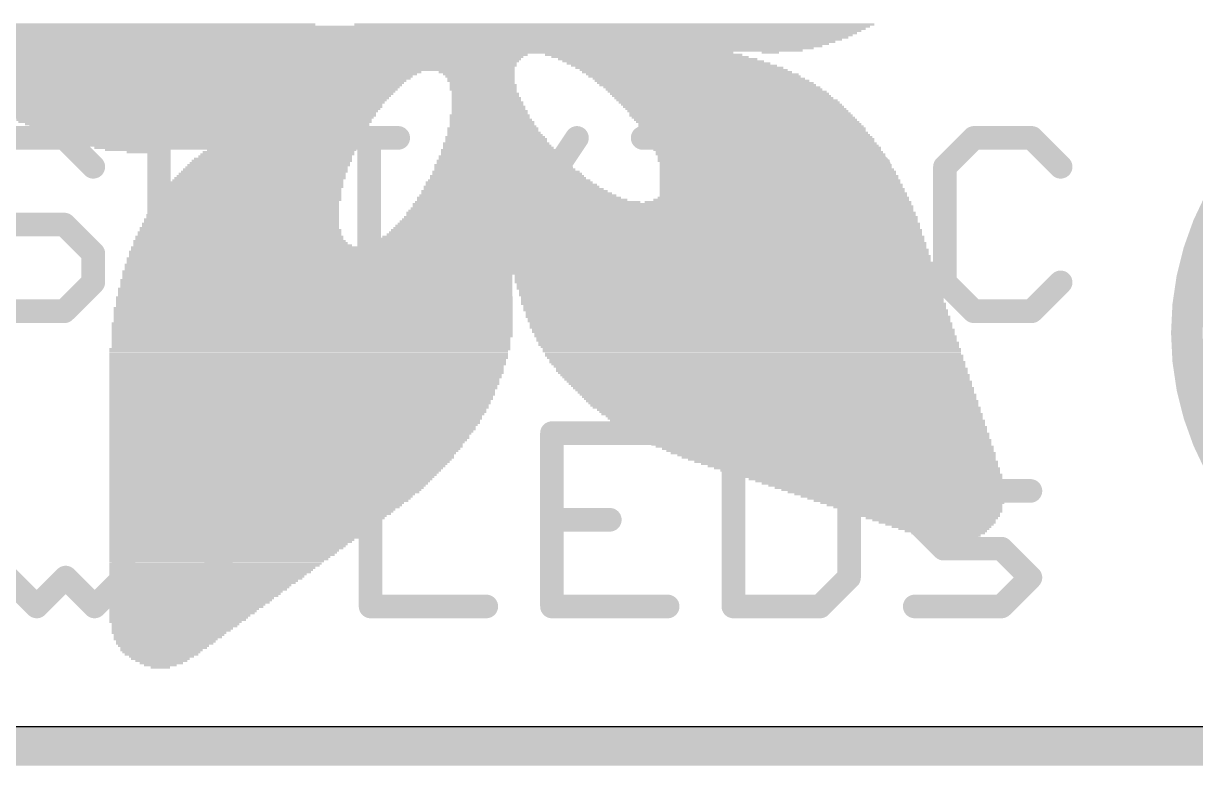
# Model space of a CAD drawing. Extents: x -0.3 to 18.1, y -0.3 to 42.1.
# Drawn here: x 5.94 to 13.5, y -0.25 to 4.54 of the extents above; entities that cross this region are included whole.
import ezdxf

# ---------------------------------------------------------------- set-up
doc = ezdxf.new("R2010")
doc.units = 0
for name, color, linetype in [('1', 12, 'CONTINUOUS'), ('16', 132, 'CONTINUOUS'), ('20', 53, 'CONTINUOUS'), ('21', 40, 'CONTINUOUS'), ('22', 6, 'CONTINUOUS')]:
    doc.layers.add(name, color=color, linetype=linetype)

# ---------------------------------------------------------------- blocks, each defined once
blk = doc.blocks.new('RECT')
blk.add_solid([(-0.5, -0.5), (0.5, -0.5), (-0.5, 0.5), (0.5, 0.5)])

msp = doc.modelspace()

# ---------------------------------------------------------------- linework, layer by layer
at = {"layer": '1', "const_width": 0.25}
msp.add_lwpolyline([(17.722, -0.127), (0, -0.127)], dxfattribs=at)
at = {"layer": '16', "const_width": 0.25}
msp.add_lwpolyline([(17.849, -0.127), (-0.127, -0.127)], dxfattribs=at)
at = {"layer": '20'}
msp.add_line((2.54, 0), (15.24, 0), dxfattribs=at)
at = {"layer": '21'}
for points, const_width in [([(15.24, 0.74, 1), (15.24, 4.34, 1), (15.24, 0.74)], 0.2032), ([(6.2303, 3.8252, 1), (6.1764, 3.7713)], 0.0762), ([(6.2034, 3.7602, 1), (6.2034, 3.8364)], 0.0762), ([(6.8516, 3.7983, 1), (6.7754, 3.7983)], 0.0762), ([(6.8135, 3.8364, 1), (6.8135, 3.7602)], 0.0762), ([(7.3997, 3.8252, 1), (7.3458, 3.7713)], 0.0762), ([(7.3728, 3.7602, 1), (7.3728, 3.8364)], 0.0762), ([(7.9829, 3.8364, 1), (7.9829, 3.7602)], 0.0762), ([(8.2074, 3.7983, 1), (8.1312, 3.7983)], 0.0762), ([(8.3557, 3.7602, 1), (8.3557, 3.8364)], 0.0762), ([(9.5399, 3.7771, 1), (9.4765, 3.8194)], 0.0762), ([(9.9319, 3.8364, 1), (9.9319, 3.7602)], 0.0762), ([(10.1564, 3.7983, 1), (10.0802, 3.7983)], 0.0762), ([(10.3047, 3.7602, 1), (10.3047, 3.8364)], 0.0762), ([(10.8979, 3.8364, 1), (10.8979, 3.7602)], 0.0762), ([(10.9249, 3.7713, 1), (10.871, 3.8252)], 0.0762), ([(11.2977, 3.8252, 1), (11.2438, 3.7713)], 0.0762), ([(11.2708, 3.7602, 1), (11.2708, 3.8364)], 0.0762), ([(12.0673, 3.8364, 1), (12.0673, 3.7602)], 0.0762), ([(12.0943, 3.7713, 1), (12.0404, 3.8252)], 0.0762), ([(12.4671, 3.8252, 1), (12.4132, 3.7713)], 0.0762), ([(12.4402, 3.7602, 1), (12.4402, 3.8364)], 0.0762), ([(6.3629, 3.5849, 1), (6.4167, 3.6388)], 0.0762), ([(7.5973, 3.6118, 1), (7.5211, 3.6118)], 0.0762), ([(7.5323, 3.5849, 1), (7.5861, 3.6388)], 0.0762), ([(10.6845, 3.6388, 1), (10.7384, 3.5849)], 0.0762), ([(11.4953, 3.6118, 1), (11.4191, 3.6118)], 0.0762), ([(11.4303, 3.5849, 1), (11.4841, 3.6388)], 0.0762), ([(11.8539, 3.6388, 1), (11.9078, 3.5849)], 0.0762), ([(11.919, 3.6118, 1), (11.8428, 3.6118)], 0.0762), ([(12.5996, 3.5849, 1), (12.6535, 3.6388)], 0.0762), ([(11.4841, 3.3985, 1), (11.4302, 3.4523)], 0.0762), ([(11.4191, 3.4254, 1), (11.4953, 3.4254)], 0.0762), ([(6.2303, 3.2659, 1), (6.1764, 3.212)], 0.0762), ([(6.2034, 3.2009, 1), (6.2034, 3.2771)], 0.0762), ([(7.5211, 3.239, 1), (7.5973, 3.239)], 0.0762), ([(7.5861, 3.212, 1), (7.5323, 3.2659)], 0.0762), ([(6.4279, 3.0526, 1), (6.3517, 3.0526)], 0.0762), ([(6.3629, 3.0256, 1), (6.4167, 3.0795)], 0.0762), ([(6.8135, 3.0907, 1), (6.8135, 3.0145)], 0.0762), ([(7.3458, 3.0795, 1), (7.3997, 3.0256)], 0.0762), ([(7.3728, 3.0145, 1), (7.3728, 3.0907)], 0.0762), ([(6.3517, 2.8661, 1), (6.4279, 2.8661)], 0.0762), ([(6.4167, 2.8392, 1), (6.3629, 2.8931)], 0.0762), ([(11.9078, 2.8931, 1), (11.8539, 2.8392)], 0.0762), ([(11.8428, 2.8661, 1), (11.919, 2.8661)], 0.0762), ([(12.6535, 2.8392, 1), (12.5996, 2.8931)], 0.0762), ([(6.1764, 2.7066, 1), (6.2303, 2.6528)], 0.0762), ([(6.2034, 2.6416, 1), (6.2034, 2.7178)], 0.0762), ([(7.9829, 2.7178, 1), (7.9829, 2.6416)], 0.0762), ([(8.3557, 2.6416, 1), (8.3557, 2.7178)], 0.0762), ([(8.7308, 2.7008, 1), (8.7942, 2.6586)], 0.0762), ([(9.9319, 2.7178, 1), (9.9319, 2.6416)], 0.0762), ([(10.3047, 2.6416, 1), (10.3047, 2.7178)], 0.0762), ([(10.7115, 2.7178, 1), (10.7115, 2.6416)], 0.0762), ([(10.6845, 2.7066, 1), (10.7384, 2.6528)], 0.0762), ([(11.4572, 2.6416, 1), (11.4572, 2.7178)], 0.0762), ([(12.0673, 2.7178, 1), (12.0673, 2.6416)], 0.0762), ([(12.0404, 2.6528, 1), (12.0943, 2.7066)], 0.0762), ([(12.4132, 2.7066, 1), (12.4671, 2.6528)], 0.0762), ([(12.4402, 2.6416, 1), (12.4402, 2.7178)], 0.0762), ([(6.7754, 2.6797, 1), (6.8516, 2.6797)], 0.0762), ([(8.1312, 2.6797, 1), (8.2074, 2.6797)], 0.0762), ([(10.0802, 2.6797, 1), (10.1564, 2.6797)], 0.0762), ([(7.7858, 1.8721, 1), (7.7224, 1.9144)], 0.0762), ([(8.2159, 1.8933, 1), (8.1397, 1.8933)], 0.0762), ([(9.3472, 1.9314, 1), (9.3472, 1.8552)], 0.0762), ([(9.3853, 1.8933, 1), (9.3091, 1.8933)], 0.0762), ([(10.0929, 1.8552, 1), (10.0929, 1.9314)], 0.0762), ([(10.5547, 1.8933, 1), (10.4785, 1.8933)], 0.0762), ([(10.5166, 1.9314, 1), (10.5166, 1.8552)], 0.0762), ([(11.1028, 1.9202, 1), (11.0489, 1.8663)], 0.0762), ([(11.0759, 1.8552, 1), (11.0759, 1.9314)], 0.0762), ([(11.3004, 1.7068, 1), (11.2242, 1.7068)], 0.0762), ([(11.2354, 1.6799, 1), (11.2892, 1.7338)], 0.0762), ([(6.6228, 1.5204, 1), (6.5466, 1.5204)], 0.0762), ([(11.8724, 1.5585, 1), (11.8724, 1.4823)], 0.0762), ([(11.8994, 1.4935, 1), (11.8455, 1.5473)], 0.0762), ([(12.4317, 1.4823, 1), (12.4317, 1.5585)], 0.0762), ([(9.3472, 1.3721, 1), (9.3472, 1.2959)], 0.0762), ([(9.72, 1.2959, 1), (9.72, 1.3721)], 0.0762), ([(11.7129, 1.3609, 1), (11.659, 1.307)], 0.0762), ([(11.659, 1.3609, 1), (11.7129, 1.307)], 0.0762), ([(11.8724, 1.1857, 1), (11.8724, 1.1095)], 0.0762), ([(11.8455, 1.1206, 1), (11.8994, 1.1745)], 0.0762), ([(12.2722, 1.1745, 1), (12.2183, 1.1206)], 0.0762), ([(12.2453, 1.1095, 1), (12.2453, 1.1857)], 0.0762), ([(6.2388, 0.9881, 1), (6.1849, 0.9342)], 0.0762), ([(6.2388, 0.9342, 1), (6.1849, 0.9881)], 0.0762), ([(6.5466, 0.9611, 1), (6.6228, 0.9611)], 0.0762), ([(6.6116, 0.9342, 1), (6.5578, 0.9881)], 0.0762), ([(11.2242, 0.9611, 1), (11.3004, 0.9611)], 0.0762), ([(11.2892, 0.9342, 1), (11.2354, 0.9881)], 0.0762), ([(12.4586, 0.9342, 1), (12.4047, 0.9881)], 0.0762), ([(12.4047, 0.9342, 1), (12.4586, 0.9881)], 0.0762), ([(5.9985, 0.8016, 1), (6.0524, 0.7478)], 0.0762), ([(5.9985, 0.7478, 1), (6.0524, 0.8016)], 0.0762), ([(6.3713, 0.8016, 1), (6.4252, 0.7478)], 0.0762), ([(6.3713, 0.7478, 1), (6.4252, 0.8016)], 0.0762), ([(6.9767, 0.7958, 1), (7.0401, 0.7536)], 0.0762), ([(8.1778, 0.8128, 1), (8.1778, 0.7366)], 0.0762), ([(8.9235, 0.7366, 1), (8.9235, 0.8128)], 0.0762), ([(9.3472, 0.8128, 1), (9.3472, 0.7366)], 0.0762), ([(10.0929, 0.7366, 1), (10.0929, 0.8128)], 0.0762), ([(10.5166, 0.8128, 1), (10.5166, 0.7366)], 0.0762), ([(11.0489, 0.8016, 1), (11.1028, 0.7478)], 0.0762), ([(11.0759, 0.7366, 1), (11.0759, 0.8128)], 0.0762), ([(11.686, 0.8128, 1), (11.686, 0.7366)], 0.0762), ([(12.2183, 0.8016, 1), (12.2722, 0.7478)], 0.0762), ([(12.2453, 0.7366, 1), (12.2453, 0.8128)], 0.0762), ([(8.1397, 0.7747, 1), (8.2159, 0.7747)], 0.0762), ([(9.3091, 0.7747, 1), (9.3853, 0.7747)], 0.0762), ([(10.4785, 0.7747, 1), (10.5547, 0.7747)], 0.0762)]:
    msp.add_lwpolyline(points, format="xyb", dxfattribs=dict(at, const_width=const_width))
at = {"layer": '21', "const_width": 0.1524}
for points in [[(6.2034, 3.7983), (5.8305, 3.7983)], [(6.3898, 3.6118), (6.2034, 3.7983)], [(6.8135, 2.6797), (6.8135, 3.7983)], [(6.8135, 3.7983), (7.3728, 3.7983)], [(7.3728, 3.7983), (7.5592, 3.6118)], [(7.9829, 3.7983), (8.3557, 3.7983)], [(8.1693, 2.6797), (8.1693, 3.7983)], [(8.7625, 2.6797), (9.5082, 3.7983)], [(9.9319, 3.7983), (10.3047, 3.7983)], [(10.1183, 2.6797), (10.1183, 3.7983)], [(10.8979, 3.7983), (10.7115, 3.6118)], [(11.2708, 3.7983), (10.8979, 3.7983)], [(11.4572, 3.6118), (11.2708, 3.7983)], [(12.0673, 3.7983), (11.8809, 3.6118)], [(12.4402, 3.7983), (12.0673, 3.7983)], [(12.6266, 3.6118), (12.4402, 3.7983)], [(7.5592, 3.6118), (7.5592, 3.239)], [(11.4572, 3.4254), (11.4572, 3.6118)], [(11.8809, 3.6118), (11.8809, 2.8661)], [(10.7115, 2.6797), (11.4572, 3.4254)], [(5.8305, 3.239), (6.2034, 3.239)], [(6.2034, 3.239), (6.3898, 3.0526)], [(7.5592, 3.239), (7.3728, 3.0526)], [(6.3898, 3.0526), (6.3898, 2.8661)], [(7.3728, 3.0526), (6.8135, 3.0526)], [(6.3898, 2.8661), (6.2034, 2.6797)], [(11.8809, 2.8661), (12.0673, 2.6797)], [(12.4402, 2.6797), (12.6266, 2.8661)], [(6.2034, 2.6797), (5.8305, 2.6797)], [(7.9829, 2.6797), (8.3557, 2.6797)], [(9.9319, 2.6797), (10.3047, 2.6797)], [(11.4572, 2.6797), (10.7115, 2.6797)], [(12.0673, 2.6797), (12.4402, 2.6797)], [(7.0084, 0.7747), (7.7541, 1.8933)], [(8.1778, 1.8933), (8.1778, 0.7747)], [(10.0929, 1.8933), (9.3472, 1.8933)], [(9.3472, 1.8933), (9.3472, 0.7747)], [(10.5166, 1.8933), (10.5166, 0.7747)], [(11.0759, 1.8933), (10.5166, 1.8933)], [(11.2623, 1.7068), (11.0759, 1.8933)], [(11.2623, 0.9611), (11.2623, 1.7068)], [(6.5847, 0.9611), (6.5847, 1.5204)], [(11.686, 1.334), (11.8724, 1.5204)], [(11.8724, 1.5204), (12.4317, 1.5204)], [(9.3472, 1.334), (9.72, 1.334)], [(11.8724, 1.1476), (11.686, 1.334)], [(12.2453, 1.1476), (11.8724, 1.1476)], [(12.4317, 0.9611), (12.2453, 1.1476)], [(5.839, 0.9611), (6.0254, 0.7747)], [(6.0254, 0.7747), (6.2119, 0.9611)], [(6.2119, 0.9611), (6.3983, 0.7747)], [(6.3983, 0.7747), (6.5847, 0.9611)], [(11.0759, 0.7747), (11.2623, 0.9611)], [(12.2453, 0.7747), (12.4317, 0.9611)], [(8.1778, 0.7747), (8.9235, 0.7747)], [(9.3472, 0.7747), (10.0929, 0.7747)], [(10.5166, 0.7747), (11.0759, 0.7747)], [(11.686, 0.7747), (12.2453, 0.7747)]]:
    msp.add_lwpolyline(points, dxfattribs=at)

# ---------------------------------------------------------------- block references
at = {"layer": '22', "rotation": 180}
for p, xscale, yscale in [((6.4104, 4.5301), 2.8219, 0.014), ((9.7492, 4.5301), 3.3528, 0.014), ((8.2055, 4.5161), 6.3843, 0.014), ((8.2055, 4.5022), 6.3284, 0.0139), ((8.1985, 4.4882), 6.2865, 0.014), ((8.1915, 4.4742), 6.2446, 0.014), ((8.1915, 4.4603), 6.1888, 0.0139), ((8.1845, 4.4463), 6.1468, 0.014), ((8.1776, 4.4323), 6.0769, 0.014), ((8.1636, 4.4183), 6.0211, 0.014), ((8.1496, 4.4043), 5.9652, 0.0139), ((8.1426, 4.3904), 5.8954, 0.014), ((8.1217, 4.3764), 5.8255, 0.014), ((8.1006, 4.3624), 5.7277, 0.0139), ((7.8841, 4.3485), 5.2667, 0.014), ((7.2276, 4.3345), 3.9256, 0.014), ((7.2275, 4.3205), 3.8697, 0.0139), ((7.2275, 4.3066), 3.8417, 0.014), ((9.9378, 4.3345), 1.2713, 0.014), ((9.9797, 4.3205), 1.2713, 0.0139), ((10.0286, 4.3066), 1.2853, 0.014), ((10.755, 4.3485), 0.1118, 0.014), ((7.2346, 4.2926), 3.7999, 0.014), ((7.2346, 4.2786), 3.7719, 0.014), ((7.2416, 4.2647), 3.7579, 0.0139), ((7.2485, 4.2507), 3.716, 0.014), ((7.2555, 4.2367), 3.702, 0.014), ((10.0635, 4.2926), 1.2992, 0.014), ((10.0984, 4.2786), 1.3132, 0.014), ((10.1334, 4.2647), 1.3271, 0.0139), ((10.1683, 4.2507), 1.3411, 0.014), ((10.1962, 4.2367), 1.3412, 0.014), ((6.9622, 4.2228), 3.0873, 0.0139), ((6.9622, 4.2088), 3.0315, 0.014), ((6.9552, 4.1948), 2.9895, 0.014), ((6.9622, 4.1809), 2.9477, 0.0139), ((6.9552, 4.1669), 2.9057, 0.014), ((6.9552, 4.1529), 2.8779, 0.014), ((8.862, 4.2228), 0.4889, 0.0139), ((8.876, 4.2088), 0.461, 0.014), ((8.883, 4.1948), 0.447, 0.014), ((8.89, 4.1809), 0.433, 0.0139), ((8.89, 4.1669), 0.433, 0.014), ((8.897, 4.1529), 0.4191, 0.014), ((10.2172, 4.2228), 1.3551, 0.0139), ((10.2521, 4.2088), 1.3691, 0.014), ((10.266, 4.1948), 1.3691, 0.014), ((10.294, 4.1809), 1.369, 0.0139), ((10.3149, 4.1669), 1.3831, 0.014), ((10.3359, 4.1529), 1.397, 0.014), ((6.9622, 4.1389), 2.8359, 0.014), ((6.9622, 4.125), 2.8079, 0.0139), ((6.9691, 4.111), 2.7661, 0.014), ((6.9691, 4.097), 2.7381, 0.014), ((6.9691, 4.0831), 2.7102, 0.0139), ((8.904, 4.1389), 0.4331, 0.014), ((8.904, 4.125), 0.4331, 0.0139), ((8.904, 4.111), 0.4331, 0.014), ((8.9109, 4.097), 0.4191, 0.014), ((8.918, 4.0831), 0.4331, 0.0139), ((10.3499, 4.1389), 1.397, 0.014), ((10.3778, 4.125), 1.397, 0.0139), ((10.3918, 4.111), 1.397, 0.014), ((10.4127, 4.097), 1.411, 0.014), ((10.4267, 4.0831), 1.411, 0.0139), ((6.9761, 4.0691), 2.6682, 0.014), ((6.9761, 4.0551), 2.6404, 0.014), ((6.9761, 4.0412), 2.6124, 0.0139), ((6.9831, 4.0272), 2.5704, 0.014), ((6.9831, 4.0132), 2.5426, 0.014), ((6.9971, 3.9992), 2.5146, 0.014), ((8.918, 4.0691), 0.4331, 0.014), ((8.9249, 4.0551), 0.447, 0.014), ((8.9249, 4.0412), 0.447, 0.0139), ((8.9319, 4.0272), 0.461, 0.014), ((8.9319, 4.0132), 0.461, 0.014), ((8.9389, 3.9992), 0.475, 0.014), ((10.4407, 4.0691), 1.411, 0.014), ((10.4547, 4.0551), 1.4109, 0.014), ((10.4756, 4.0412), 1.425, 0.0139), ((10.4896, 4.0272), 1.4249, 0.014), ((10.5036, 4.0132), 1.4249, 0.014), ((10.5175, 3.9992), 1.425, 0.014), ((7.0041, 3.9853), 2.4727, 0.0139), ((7.0041, 3.9713), 2.4447, 0.014), ((7.0111, 3.9573), 2.4029, 0.014), ((7.0251, 3.9434), 2.3749, 0.0139), ((7.032, 3.9294), 2.333, 0.014), ((8.9459, 3.9434), 0.5169, 0.0139), ((8.9459, 3.9294), 0.5169, 0.014), ((8.9389, 3.9853), 0.475, 0.0139), ((8.9459, 3.9713), 0.489, 0.014), ((8.9459, 3.9573), 0.489, 0.014), ((10.5315, 3.9853), 1.4249, 0.0139), ((10.5455, 3.9713), 1.4249, 0.014), ((10.5594, 3.9573), 1.425, 0.014), ((10.5664, 3.9434), 1.439, 0.0139), ((10.5804, 3.9294), 1.4389, 0.014), ((7.039, 3.9154), 2.2911, 0.014), ((7.046, 3.9015), 2.2771, 0.0139), ((7.0599, 3.8875), 2.2212, 0.014), ((7.0739, 3.8735), 2.1932, 0.014), ((7.0809, 3.8595), 2.1514, 0.014), ((8.9669, 3.8595), 0.5867, 0.014), ((8.9528, 3.9154), 0.5309, 0.014), ((8.9668, 3.8735), 0.5588, 0.014), ((8.9599, 3.9015), 0.5449, 0.0139), ((8.9599, 3.8875), 0.5449, 0.014), ((10.5944, 3.9154), 1.4389, 0.014), ((10.6083, 3.9015), 1.4389, 0.0139), ((10.6223, 3.8875), 1.4389, 0.014), ((10.6293, 3.8735), 1.4529, 0.014), ((10.6433, 3.8595), 1.4529, 0.014), ((6.6618, 3.8456), 1.2573, 0.0139), ((6.6618, 3.8316), 1.1735, 0.014), ((6.6548, 3.8176), 1.1036, 0.014), ((6.6618, 3.8037), 1.0338, 0.0139), ((6.6618, 3.7897), 0.95, 0.014), ((6.6618, 3.7757), 0.8662, 0.014), ((7.6537, 3.7757), 0.9221, 0.014), ((7.6677, 3.7897), 0.8941, 0.014), ((7.6816, 3.8037), 0.894, 0.0139), ((7.6956, 3.8176), 0.8661, 0.014), ((7.7096, 3.8316), 0.8661, 0.014), ((7.7235, 3.8456), 0.8382, 0.0139), ((8.9808, 3.8037), 0.6426, 0.0139), ((8.9878, 3.7897), 0.6566, 0.014), ((8.9878, 3.7757), 0.6566, 0.014), ((8.9808, 3.8176), 0.6146, 0.014), ((8.9669, 3.8456), 0.5867, 0.0139), ((8.9739, 3.8316), 0.6007, 0.014), ((10.6502, 3.8456), 1.4389, 0.0139), ((10.6572, 3.8316), 1.4528, 0.014), ((10.6712, 3.8176), 1.4529, 0.014), ((10.6921, 3.7897), 1.4669, 0.014), ((10.6852, 3.8037), 1.4529, 0.0139), ((10.6992, 3.7757), 1.4529, 0.014), ((6.6618, 3.7618), 0.7823, 0.0139), ((6.6618, 3.7478), 0.6706, 0.014), ((6.6688, 3.7338), 0.5448, 0.014), ((6.6688, 3.7198), 0.4051, 0.014), ((6.6758, 3.7059), 0.1397, 0.0139), ((7.5838, 3.7059), 0.9779, 0.0139), ((7.6048, 3.7198), 0.9639, 0.014), ((7.6118, 3.7338), 0.9499, 0.014), ((7.6257, 3.7478), 0.95, 0.014), ((7.6397, 3.7618), 0.922, 0.0139), ((9.0018, 3.7198), 0.7404, 0.014), ((9.0088, 3.7059), 0.7543, 0.0139), ((8.9878, 3.7618), 0.6846, 0.0139), ((8.9947, 3.7478), 0.6985, 0.014), ((9.0018, 3.7338), 0.7125, 0.014), ((10.7131, 3.7618), 1.4529, 0.0139), ((10.7201, 3.7478), 1.4669, 0.014), ((10.734, 3.7338), 1.4669, 0.014), ((10.734, 3.7198), 1.4669, 0.014), ((10.748, 3.7059), 1.4668, 0.0139), ((7.521, 3.6221), 1.0477, 0.0139), ((7.5279, 3.636), 1.0338, 0.014), ((7.5419, 3.65), 1.0338, 0.014), ((7.5489, 3.664), 1.0198, 0.0139), ((7.5629, 3.6779), 0.9919, 0.014), ((7.5769, 3.6919), 0.9919, 0.014), ((9.0297, 3.6221), 0.8802, 0.0139), ((9.0227, 3.65), 0.8382, 0.014), ((9.0297, 3.636), 0.8522, 0.014), ((9.0227, 3.664), 0.8102, 0.0139), ((9.0158, 3.6779), 0.7963, 0.014), ((9.0158, 3.6919), 0.7683, 0.014), ((10.755, 3.6919), 1.4808, 0.014), ((10.7759, 3.65), 1.4947, 0.014), ((10.762, 3.6779), 1.4668, 0.014), ((10.769, 3.664), 1.4808, 0.0139), ((10.7829, 3.636), 1.4808, 0.014), ((10.7899, 3.6221), 1.4948, 0.0139), ((7.4721, 3.5522), 1.0897, 0.014), ((7.479, 3.5662), 1.0757, 0.0139), ((7.493, 3.5801), 1.0756, 0.014), ((7.5, 3.5941), 1.0617, 0.014), ((7.507, 3.6081), 1.0477, 0.014), ((9.0577, 3.5522), 0.9919, 0.014), ((9.0507, 3.5801), 0.9499, 0.014), ((9.0577, 3.5662), 0.9639, 0.0139), ((9.0366, 3.6081), 0.8941, 0.014), ((9.0437, 3.5941), 0.9081, 0.014), ((10.7899, 3.6081), 1.4948, 0.014), ((10.8178, 3.5522), 1.5227, 0.014), ((10.8039, 3.5941), 1.4948, 0.014), ((10.8109, 3.5801), 1.5088, 0.014), ((10.8109, 3.5662), 1.5088, 0.0139), ((7.4302, 3.4824), 1.1455, 0.0139), ((7.4371, 3.4963), 1.1316, 0.014), ((7.4441, 3.5103), 1.1176, 0.014), ((7.4511, 3.5243), 1.1036, 0.0139), ((7.4651, 3.5382), 1.1037, 0.014), ((9.0856, 3.4824), 1.1316, 0.0139), ((9.0716, 3.5103), 1.0757, 0.014), ((9.0856, 3.4963), 1.1036, 0.014), ((9.0716, 3.5243), 1.0478, 0.0139), ((9.0646, 3.5382), 1.0058, 0.014), ((10.8178, 3.5382), 1.5227, 0.014), ((10.8248, 3.5243), 1.5367, 0.0139), ((10.8248, 3.5103), 1.5367, 0.014), ((10.8319, 3.4963), 1.5507, 0.014), ((10.8319, 3.4824), 1.5507, 0.0139), ((7.3952, 3.4125), 1.1874, 0.014), ((7.3952, 3.3985), 1.1874, 0.014), ((7.4022, 3.4264), 1.1734, 0.0139), ((7.4092, 3.4404), 1.1595, 0.014), ((7.4162, 3.4684), 1.1455, 0.014), ((7.4162, 3.4544), 1.1455, 0.014), ((9.1345, 3.4125), 1.3132, 0.014), ((9.1555, 3.3985), 1.3551, 0.014), ((9.1275, 3.4264), 1.2712, 0.0139), ((9.1065, 3.4544), 1.2014, 0.014), ((9.1205, 3.4404), 1.2294, 0.014), ((9.0996, 3.4684), 1.1595, 0.014), ((10.8248, 3.3985), 1.6485, 0.014), ((10.8389, 3.4125), 1.6205, 0.014), ((10.8388, 3.4404), 1.5926, 0.014), ((10.8388, 3.4264), 1.5926, 0.0139), ((10.8388, 3.4684), 1.5646, 0.014), ((10.8388, 3.4544), 1.5646, 0.014), ((7.3603, 3.3287), 1.2294, 0.014), ((7.3673, 3.3427), 1.2154, 0.0139), ((7.3742, 3.3706), 1.2015, 0.014), ((7.3742, 3.3566), 1.2015, 0.014), ((7.3813, 3.3845), 1.1875, 0.0139), ((10.0495, 3.3287), 3.255, 0.014), ((10.0565, 3.3427), 3.241, 0.0139), ((10.0564, 3.3706), 3.2131, 0.014), ((10.0635, 3.3566), 3.2271, 0.014), ((9.1904, 3.3845), 1.4529, 0.0139), ((10.8039, 3.3845), 1.7183, 0.0139), ((7.3394, 3.2449), 1.2713, 0.0139), ((7.3464, 3.2728), 1.2573, 0.014), ((7.3464, 3.2588), 1.2573, 0.014), ((7.3533, 3.3007), 1.2434, 0.014), ((7.3533, 3.2868), 1.2434, 0.0139), ((7.3603, 3.3147), 1.2294, 0.014), ((10.0356, 3.2449), 3.3667, 0.0139), ((10.0356, 3.2588), 3.3389, 0.014), ((10.0426, 3.2728), 3.3249, 0.014), ((10.0495, 3.2868), 3.3109, 0.0139), ((10.0495, 3.3147), 3.283, 0.014), ((10.0495, 3.3007), 3.283, 0.014), ((7.3323, 3.189), 1.3131, 0.014), ((7.3323, 3.175), 1.3131, 0.014), ((7.3323, 3.2169), 1.2853, 0.014), ((7.3393, 3.2029), 1.2992, 0.0139), ((7.3394, 3.2309), 1.2713, 0.014), ((10.0076, 3.175), 3.4506, 0.014), ((10.0146, 3.189), 3.4366, 0.014), ((10.0216, 3.2029), 3.4227, 0.0139), ((10.0216, 3.2169), 3.3947, 0.014), ((10.0286, 3.2309), 3.3807, 0.014), ((7.3323, 3.1331), 1.3691, 0.014), ((7.3393, 3.1191), 1.383, 0.014), ((7.3533, 3.1052), 1.411, 0.0139), ((7.3323, 3.161), 1.3411, 0.014), ((7.3323, 3.1471), 1.3411, 0.0139), ((9.9587, 3.1052), 3.6042, 0.0139), ((9.9797, 3.1191), 3.5623, 0.014), ((9.9797, 3.1331), 3.5344, 0.014), ((9.9937, 3.1471), 3.5065, 0.0139), ((10.0007, 3.161), 3.4925, 0.014), ((9.1974, 3.0213), 5.1829, 0.014), ((9.2043, 3.0353), 5.1689, 0.014), ((9.1974, 3.0633), 5.1549, 0.0139), ((9.1974, 3.0493), 5.1549, 0.014), ((9.1973, 3.0912), 5.127, 0.014), ((9.2043, 3.0772), 5.141, 0.014), ((9.1973, 2.9794), 5.2108, 0.014), ((9.1973, 2.9655), 5.2108, 0.0139), ((9.2043, 2.9515), 5.2248, 0.014), ((9.1974, 3.0074), 5.1829, 0.0139), ((9.2043, 2.9934), 5.1968, 0.014), ((7.8283, 2.8816), 2.5286, 0.014), ((7.8283, 2.8677), 2.5286, 0.0139), ((7.8353, 2.9096), 2.5146, 0.014), ((7.8353, 2.8956), 2.5146, 0.014), ((9.1974, 2.9375), 5.2387, 0.014), ((9.1974, 2.9236), 5.2387, 0.0139), ((10.4686, 2.9096), 2.7242, 0.014), ((10.4686, 2.8956), 2.7242, 0.014), ((10.4686, 2.8816), 2.7242, 0.014), ((10.4756, 2.8677), 2.7382, 0.0139), ((7.8213, 2.8258), 2.5426, 0.0139), ((7.8213, 2.8118), 2.5426, 0.014), ((7.8213, 2.7978), 2.5426, 0.014), ((7.8283, 2.8537), 2.5286, 0.014), ((7.8283, 2.8397), 2.5286, 0.014), ((10.4826, 2.8537), 2.7242, 0.014), ((10.4826, 2.8397), 2.7242, 0.014), ((10.4896, 2.8258), 2.7381, 0.0139), ((10.4966, 2.8118), 2.7241, 0.014), ((10.4966, 2.7978), 2.7241, 0.014), ((7.8144, 2.7699), 2.5565, 0.014), ((7.8144, 2.7559), 2.5565, 0.014), ((7.8144, 2.7419), 2.5565, 0.014), ((7.8144, 2.728), 2.5565, 0.0139), ((7.8144, 2.714), 2.5565, 0.014), ((7.8213, 2.7839), 2.5426, 0.0139), ((10.5036, 2.7839), 2.7381, 0.0139), ((10.5105, 2.7699), 2.7242, 0.014), ((10.5105, 2.7559), 2.7242, 0.014), ((10.5105, 2.7419), 2.7242, 0.014), ((10.5175, 2.728), 2.7382, 0.0139), ((10.5245, 2.714), 2.7242, 0.014), ((7.8074, 2.7), 2.5705, 0.014), ((7.8074, 2.6861), 2.5705, 0.0139), ((7.8074, 2.6721), 2.5705, 0.014), ((7.8074, 2.6581), 2.5705, 0.014), ((7.8074, 2.6442), 2.5705, 0.0139), ((10.5245, 2.7), 2.7242, 0.014), ((10.5315, 2.6861), 2.7381, 0.0139), ((10.5385, 2.6721), 2.7241, 0.014), ((10.5385, 2.6581), 2.7241, 0.014), ((10.5455, 2.6442), 2.7381, 0.0139), ((7.8004, 2.6022), 2.5845, 0.014), ((7.8004, 2.5882), 2.5845, 0.0139), ((7.8004, 2.5743), 2.5845, 0.014), ((7.8074, 2.6302), 2.5705, 0.014), ((7.8074, 2.6162), 2.5705, 0.014), ((10.5525, 2.6302), 2.7241, 0.014), ((10.5525, 2.6162), 2.7241, 0.014), ((10.5664, 2.6022), 2.7242, 0.014), ((10.5664, 2.5882), 2.7242, 0.0139), ((10.5664, 2.5743), 2.7242, 0.014), ((7.8004, 2.5603), 2.5845, 0.014), ((7.8004, 2.5464), 2.5845, 0.0139), ((7.8004, 2.5324), 2.5845, 0.014), ((7.8004, 2.5184), 2.5845, 0.014), ((7.7934, 2.5045), 2.5705, 0.0139), ((7.7934, 2.4905), 2.5705, 0.014), ((10.5804, 2.5603), 2.7241, 0.014), ((10.5804, 2.5464), 2.7241, 0.0139), ((10.5874, 2.5324), 2.7101, 0.014), ((10.5944, 2.5184), 2.7241, 0.014), ((10.6013, 2.5045), 2.7102, 0.0139), ((10.6013, 2.4905), 2.7102, 0.014), ((7.7793, 2.4206), 2.5705, 0.014), ((7.7864, 2.4346), 2.5845, 0.014), ((7.7934, 2.4765), 2.5705, 0.014), ((7.7934, 2.4625), 2.5705, 0.014), ((7.7934, 2.4486), 2.5705, 0.0139), ((10.6153, 2.4765), 2.7102, 0.014), ((10.6153, 2.4625), 2.7102, 0.014), ((10.6223, 2.4486), 2.6962, 0.0139), ((10.6363, 2.4346), 2.6963, 0.014), ((10.6363, 2.4206), 2.6963, 0.014), ((7.7793, 2.4066), 2.5705, 0.0139), ((7.7793, 2.3927), 2.5705, 0.014), ((7.7793, 2.3787), 2.5705, 0.014), ((7.7724, 2.3647), 2.5566, 0.0139), ((7.7724, 2.3508), 2.5566, 0.014), ((7.7724, 2.3368), 2.5566, 0.014), ((10.6433, 2.4066), 2.6823, 0.0139), ((10.6502, 2.3927), 2.6962, 0.014), ((10.6572, 2.3787), 2.6822, 0.014), ((10.6642, 2.3647), 2.6682, 0.0139), ((10.6712, 2.3508), 2.6822, 0.014), ((10.6782, 2.3368), 2.6683, 0.014), ((7.7654, 2.3228), 2.5426, 0.014), ((7.7654, 2.3089), 2.5426, 0.0139), ((7.7654, 2.2949), 2.5426, 0.014), ((7.7654, 2.2809), 2.5426, 0.014), ((7.7584, 2.267), 2.5286, 0.0139), ((10.6852, 2.3228), 2.6543, 0.014), ((10.6992, 2.3089), 2.6543, 0.0139), ((10.6992, 2.2949), 2.6543, 0.014), ((10.7061, 2.2809), 2.6404, 0.014), ((10.7201, 2.267), 2.6403, 0.0139), ((7.7584, 2.253), 2.5286, 0.014), ((7.7514, 2.239), 2.5146, 0.014), ((7.7514, 2.225), 2.5146, 0.0139), ((7.7514, 2.2111), 2.5146, 0.014), ((7.7445, 2.1971), 2.5007, 0.014), ((10.7271, 2.253), 2.6263, 0.014), ((10.734, 2.239), 2.6124, 0.014), ((10.748, 2.225), 2.6124, 0.0139), ((10.755, 2.2111), 2.5984, 0.014), ((10.762, 2.1971), 2.5844, 0.014), ((7.7374, 2.1692), 2.4867, 0.0139), ((7.7374, 2.1552), 2.4867, 0.014), ((7.7374, 2.1412), 2.4867, 0.014), ((7.7445, 2.1831), 2.5007, 0.014), ((7.7305, 2.1273), 2.4727, 0.0139), ((7.7305, 2.1133), 2.4727, 0.014), ((10.7759, 2.1831), 2.5845, 0.014), ((10.783, 2.1692), 2.5705, 0.0139), ((10.79, 2.1552), 2.5565, 0.014), ((10.8039, 2.1412), 2.5565, 0.014), ((10.8109, 2.1273), 2.5425, 0.0139), ((10.8178, 2.1133), 2.5285, 0.014), ((7.7235, 2.0993), 2.4588, 0.014), ((7.7235, 2.0854), 2.4588, 0.0139), ((7.7165, 2.0714), 2.4448, 0.014), ((7.7165, 2.0574), 2.4448, 0.014), ((7.7095, 2.0434), 2.4308, 0.014), ((10.8318, 2.0993), 2.5286, 0.014), ((10.8388, 2.0854), 2.5146, 0.0139), ((10.8458, 2.0714), 2.5006, 0.014), ((10.8598, 2.0574), 2.5006, 0.014), ((10.8738, 2.0434), 2.4727, 0.014), ((7.7095, 2.0295), 2.4308, 0.0139), ((7.6956, 2.0015), 2.4029, 0.014), ((7.6956, 1.9876), 2.4029, 0.0139), ((7.7026, 2.0155), 2.4169, 0.014), ((7.6886, 1.9736), 2.3889, 0.014), ((7.6886, 1.9596), 2.3889, 0.014), ((10.8808, 2.0295), 2.4587, 0.0139), ((10.8947, 2.0155), 2.4588, 0.014), ((10.9087, 2.0015), 2.4308, 0.014), ((10.9157, 1.9876), 2.4169, 0.0139), ((10.9296, 1.9736), 2.4168, 0.014), ((10.9436, 1.9596), 2.3888, 0.014), ((7.6746, 1.9317), 2.361, 0.014), ((7.6746, 1.9177), 2.361, 0.014), ((7.6676, 1.9037), 2.347, 0.014), ((7.6606, 1.8898), 2.333, 0.0139), ((7.6816, 1.9457), 2.3749, 0.0139), ((10.9505, 1.9457), 2.3749, 0.0139), ((10.9716, 1.9317), 2.3609, 0.014), ((10.9855, 1.9177), 2.333, 0.014), ((10.9925, 1.9037), 2.319, 0.014), ((11.0135, 1.8898), 2.3051, 0.0139), ((7.6537, 1.8758), 2.3191, 0.014), ((7.6537, 1.8618), 2.3191, 0.014), ((7.6327, 1.8199), 2.2772, 0.014), ((7.6467, 1.8478), 2.3051, 0.0139), ((7.6397, 1.8339), 2.2911, 0.014), ((11.0274, 1.8758), 2.2771, 0.014), ((11.0414, 1.8618), 2.2492, 0.014), ((11.0554, 1.8478), 2.2491, 0.0139), ((11.0693, 1.8339), 2.2212, 0.014), ((11.0833, 1.8199), 2.1933, 0.014), ((7.6327, 1.806), 2.2772, 0.0139), ((7.6257, 1.792), 2.2632, 0.014), ((7.6187, 1.778), 2.2492, 0.014), ((7.6117, 1.764), 2.2352, 0.014), ((7.6048, 1.7501), 2.2213, 0.0139), ((7.6048, 1.7361), 2.2213, 0.014), ((11.1043, 1.806), 2.1793, 0.0139), ((11.1252, 1.792), 2.1374, 0.014), ((11.1392, 1.778), 2.1095, 0.014), ((11.1601, 1.764), 2.0955, 0.014), ((11.1811, 1.7501), 2.0536, 0.0139), ((11.1951, 1.7361), 2.0257, 0.014), ((7.5908, 1.7082), 2.1933, 0.0139), ((7.5838, 1.6942), 2.1794, 0.014), ((7.5768, 1.6802), 2.1654, 0.014), ((7.5698, 1.6663), 2.1514, 0.0139), ((7.5978, 1.7221), 2.2073, 0.014), ((11.216, 1.7221), 1.9838, 0.014), ((11.2439, 1.7082), 1.9558, 0.0139), ((11.2649, 1.6942), 1.9138, 0.014), ((11.2858, 1.6802), 1.8719, 0.014), ((11.3138, 1.6663), 1.844, 0.0139), ((7.5629, 1.6523), 2.1375, 0.014), ((7.5489, 1.6243), 2.1095, 0.014), ((7.5349, 1.5964), 2.0816, 0.014), ((7.5279, 1.5824), 2.0676, 0.014), ((7.5559, 1.6383), 2.1235, 0.014), ((7.5419, 1.6104), 2.0955, 0.0139), ((11.3347, 1.6523), 1.8021, 0.014), ((11.3557, 1.6383), 1.7602, 0.014), ((11.3837, 1.6243), 1.7323, 0.014), ((11.4046, 1.6104), 1.6904, 0.0139), ((11.4326, 1.5964), 1.6345, 0.014), ((11.4535, 1.5824), 1.5926, 0.014), ((7.5209, 1.5685), 2.0536, 0.0139), ((7.507, 1.5405), 2.0257, 0.014), ((7.493, 1.5126), 1.9978, 0.014), ((7.514, 1.5545), 2.0397, 0.014), ((7.5, 1.5266), 2.0117, 0.0139), ((11.4745, 1.5685), 1.5507, 0.0139), ((11.5024, 1.5545), 1.5228, 0.014), ((11.5234, 1.5405), 1.4809, 0.014), ((11.5443, 1.5266), 1.439, 0.0139), ((11.5653, 1.5126), 1.397, 0.014), ((7.479, 1.4986), 1.9698, 0.014), ((7.472, 1.4846), 1.9558, 0.014), ((7.4651, 1.4707), 1.9419, 0.0139), ((7.4441, 1.4427), 1.9, 0.014), ((7.4581, 1.4567), 1.9279, 0.014), ((11.5862, 1.4986), 1.3551, 0.014), ((11.6072, 1.4846), 1.3132, 0.014), ((11.6281, 1.4707), 1.2713, 0.0139), ((11.6491, 1.4567), 1.2294, 0.014), ((11.67, 1.4427), 1.1875, 0.014), ((7.4371, 1.4287), 1.886, 0.0139), ((7.4301, 1.4148), 1.872, 0.014), ((7.4162, 1.4008), 1.8441, 0.014), ((7.4022, 1.3729), 1.8161, 0.014), ((7.3882, 1.3589), 1.7882, 0.014), ((7.4092, 1.3869), 1.8301, 0.0139), ((11.684, 1.4287), 1.1316, 0.0139), ((11.705, 1.4148), 1.0897, 0.014), ((11.7259, 1.4008), 1.0478, 0.014), ((11.7469, 1.3869), 1.0059, 0.0139), ((11.7609, 1.3729), 0.9499, 0.014), ((11.7818, 1.3589), 0.908, 0.014), ((7.3812, 1.3449), 1.7742, 0.014), ((7.3603, 1.317), 1.7323, 0.014), ((7.3533, 1.303), 1.7184, 0.014), ((7.3393, 1.2891), 1.6904, 0.0139), ((7.3673, 1.331), 1.7463, 0.0139), ((11.7957, 1.3449), 0.8521, 0.014), ((11.8098, 1.331), 0.7963, 0.0139), ((11.8307, 1.317), 0.7544, 0.014), ((11.8447, 1.303), 0.6985, 0.014), ((11.8586, 1.2891), 0.6426, 0.0139), ((7.3323, 1.2751), 1.6764, 0.014), ((7.3114, 1.2471), 1.6345, 0.0139), ((7.3044, 1.2332), 1.6206, 0.014), ((7.2974, 1.2192), 1.6066, 0.014), ((7.3254, 1.2611), 1.6625, 0.014), ((7.2835, 1.2052), 1.5787, 0.014), ((11.8726, 1.2751), 0.5868, 0.014), ((11.8865, 1.2611), 0.5309, 0.014), ((11.9005, 1.2471), 0.475, 0.0139), ((11.9076, 1.2332), 0.4051, 0.014), ((11.9215, 1.2192), 0.3492, 0.014), ((11.9355, 1.2052), 0.2655, 0.014), ((7.2555, 1.1633), 1.5228, 0.014), ((7.2485, 1.1494), 1.5088, 0.0139), ((7.2765, 1.1913), 1.5647, 0.0139), ((7.2625, 1.1773), 1.5367, 0.014), ((7.2346, 1.1354), 1.4809, 0.014), ((11.9425, 1.1913), 0.1677, 0.0139), ((7.2275, 1.1214), 1.4669, 0.014), ((7.2066, 1.0935), 1.425, 0.014), ((7.1996, 1.0795), 1.411, 0.014), ((7.1857, 1.0655), 1.3831, 0.014), ((7.2206, 1.1075), 1.4529, 0.0139), ((7.1787, 1.0515), 1.3691, 0.0139), ((7.1577, 1.0236), 1.3272, 0.014), ((7.1507, 1.0097), 1.3132, 0.0139), ((7.1438, 0.9957), 1.2993, 0.014), ((7.1717, 1.0376), 1.3551, 0.014), ((7.1298, 0.9817), 1.2713, 0.014), ((7.1227, 0.9677), 1.2573, 0.0139), ((7.1158, 0.9538), 1.2434, 0.014), ((7.1018, 0.9398), 1.2154, 0.014), ((7.0809, 0.9119), 1.1735, 0.0139), ((7.0949, 0.9258), 1.2015, 0.014), ((7.0739, 0.8979), 1.1596, 0.014), ((7.0669, 0.8839), 1.1456, 0.014), ((7.0529, 0.87), 1.1176, 0.0139), ((7.039, 0.842), 1.0897, 0.014), ((7.025, 0.8281), 1.0618, 0.0139), ((7.046, 0.856), 1.1037, 0.014), ((7.018, 0.8141), 1.0478, 0.014), ((7.011, 0.8001), 1.0338, 0.014), ((6.9971, 0.7861), 1.0059, 0.014), ((6.9761, 0.7582), 0.964, 0.014), ((6.9901, 0.7722), 0.9919, 0.0139), ((6.9691, 0.7442), 0.95, 0.014), ((6.9621, 0.7303), 0.936, 0.0139), ((6.9342, 0.6884), 0.8802, 0.0139), ((6.9202, 0.6744), 0.8522, 0.014), ((6.9482, 0.7163), 0.9081, 0.014), ((6.9412, 0.7023), 0.8941, 0.014), ((6.9202, 0.6604), 0.8242, 0.014), ((6.9133, 0.6464), 0.8103, 0.014), ((6.8923, 0.6185), 0.7684, 0.014), ((6.8783, 0.6045), 0.7404, 0.014), ((6.8993, 0.6325), 0.7823, 0.0139), ((6.8784, 0.5906), 0.7125, 0.0139), ((6.8574, 0.5626), 0.6705, 0.014), ((6.8714, 0.5766), 0.6985, 0.014), ((6.8574, 0.5486), 0.6426, 0.0139), ((6.8504, 0.5347), 0.6286, 0.014), ((6.8434, 0.5207), 0.5868, 0.014), ((6.8434, 0.5067), 0.5588, 0.014), ((6.8295, 0.4928), 0.5309, 0.0139), ((6.8295, 0.4788), 0.5029, 0.014), ((6.8294, 0.4648), 0.475, 0.014), ((6.8295, 0.4509), 0.4191, 0.0139), ((6.8224, 0.4369), 0.3772, 0.014), ((6.8295, 0.4229), 0.3353, 0.014), ((6.8294, 0.409), 0.2794, 0.0139), ((6.8224, 0.395), 0.2095, 0.014), ((6.8224, 0.381), 0.1257, 0.014)]:
    msp.add_blockref('RECT', p, dxfattribs=dict(at, xscale=xscale, yscale=yscale))

doc.saveas('drawing.dxf')
